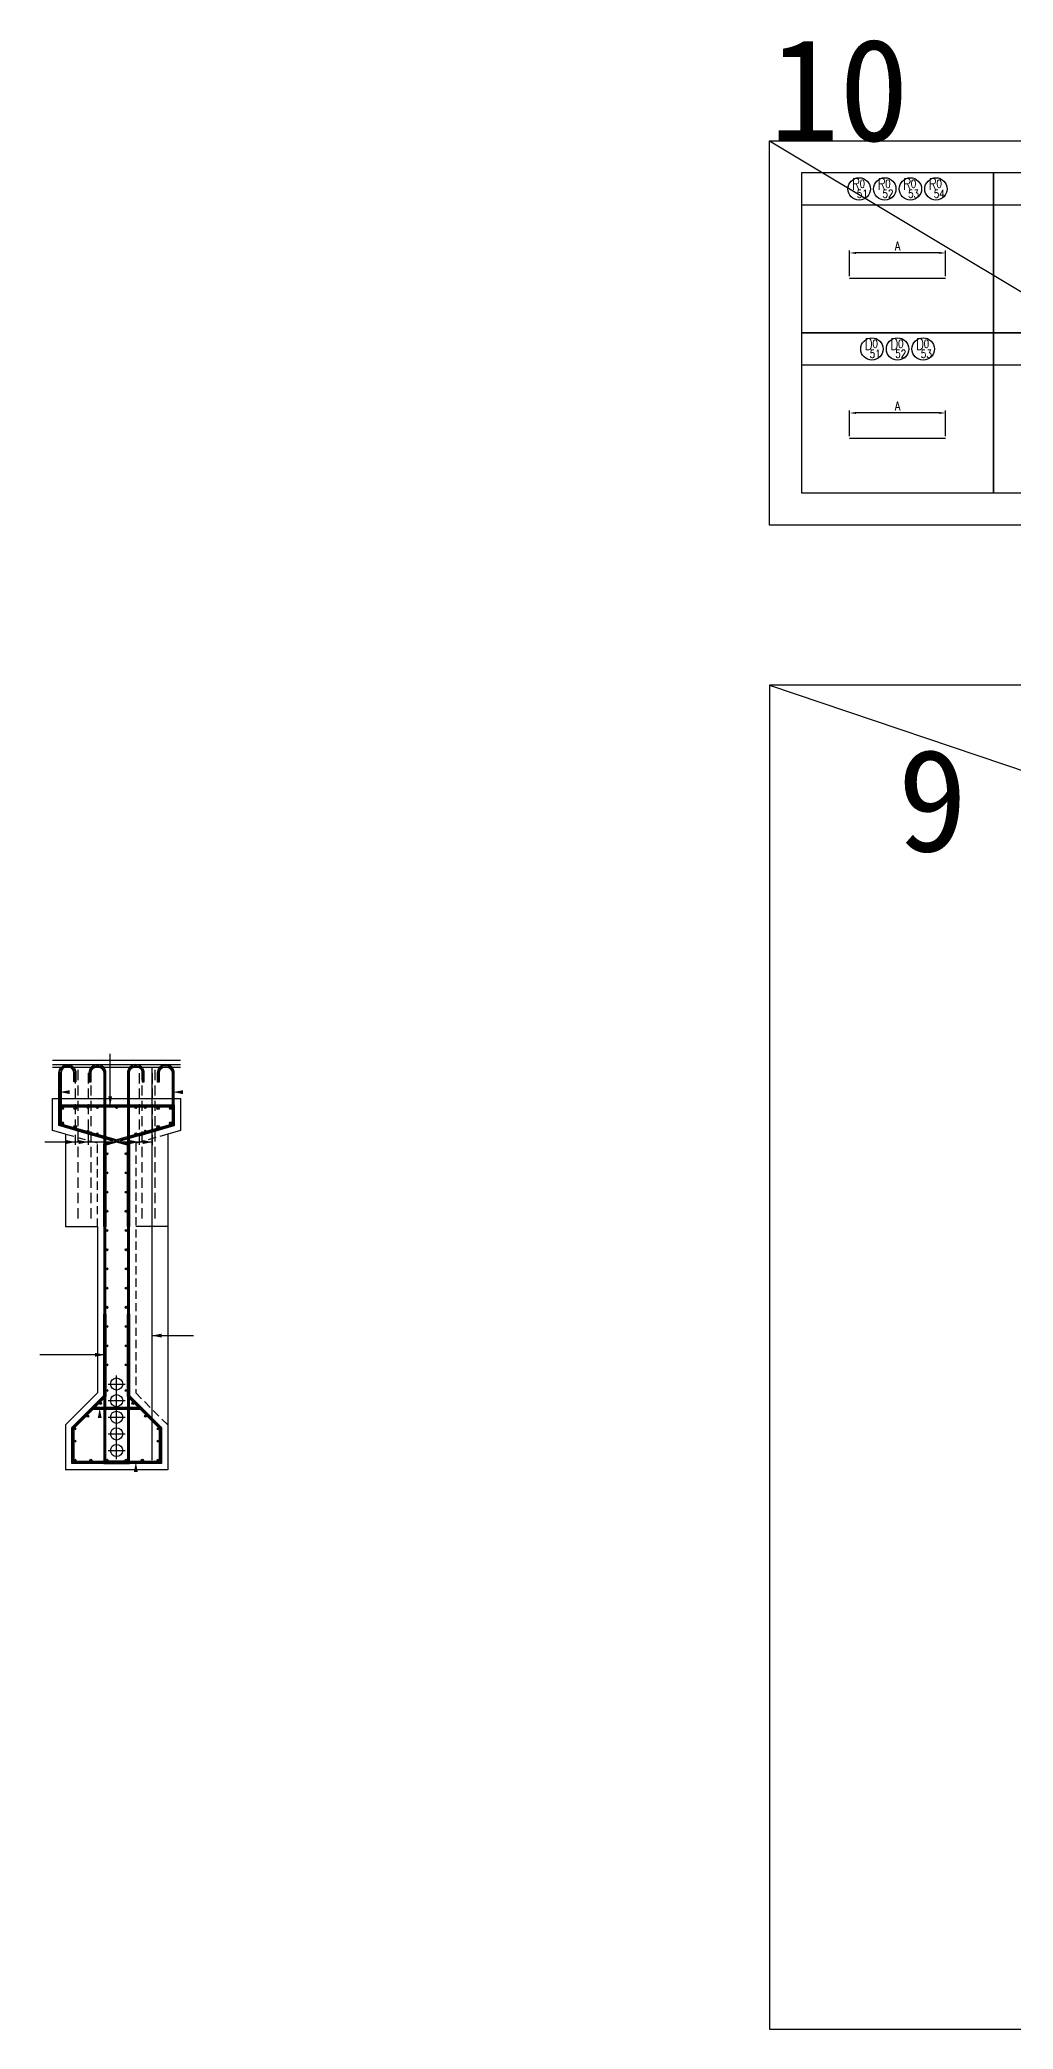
# Model space of a CAD drawing. Header units: millimetres. Extents: x -41433 to 131500, y -94900 to 39745.
# Drawn here: x 44300 to 51903, y 0 to 15540 of the extents above; entities that cross this region are included whole.
import ezdxf
from ezdxf.enums import TextEntityAlignment as Align

# ---------------------------------------------------------------- set-up
doc = ezdxf.new("R2010")
doc.units = ezdxf.units.MM
doc.header["$LTSCALE"] = 160
doc.header["$MEASUREMENT"] = 0
doc.linetypes.add('CENTER', pattern=[2, 1.25, -0.25, 0.25, -0.25])
doc.linetypes.add('DASHED', pattern=[0.75, 0.5, -0.25])
doc.layers.get('0').update_dxf_attribs({"linetype": 'CONTINUOUS'})
doc.layers.get('DEFPOINTS').update_dxf_attribs({"color": 53, "linetype": 'CONTINUOUS'})
for name, color, linetype in [('CENTER', 6, 'CENTER'), ('DIM', 6, 'CONTINUOUS'), ('DIM-L', 6, 'CONTINUOUS'), ('GAIKEI-KEIKAKU', 4, 'CONTINUOUS'), ('PC-L', 2, 'CONTINUOUS'), ('TEKKIN-C', 3, 'CONTINUOUS'), ('TEKKIN-L', 2, 'CONTINUOUS'), ('TEKKIN-S', 3, 'CONTINUOUS'), ('TEXT', 4, 'CONTINUOUS'), ('TITLE-BOX', 3, 'CONTINUOUS')]:
    doc.layers.add(name, color=color, linetype=linetype)
doc.styles.add('DIM-TEXT', font='ROMANS', dxfattribs={"width": 0.8, "bigfont": 'EXTFONT'})
doc.styles.add('MSゴシック', font='')
doc.styles.add('romans', font='romans.shx', dxfattribs={"bigfont": 'extfont.shx'})
doc.styles.get('MSゴシック').set_extended_font_data('MS Gothic')
doc.dimstyles.new('DIM20', dxfattribs={"dimscale": 20, "dimtxt": 3.5, "dimasz": 2.5, "dimexe": 1, "dimexo": 1, "dimgap": 1, "dimtad": 3, "dimdec": 1, "dimrnd": 1, "dimdsep": 46, "dimtxsty": 'DIM-TEXT', "dimcen": 0, "dimclrt": 4, "dimaunit": 1, "dimadec": 3, "dimazin": 2, "dimtfac": 1, "dimtdec": 1, "dimtix": 1, "dimtmove": 2, "dimatfit": 3, "dimfxl": 1, "dimtolj": 1, "dimtzin": 0, "dimlwd": -1, "dimlwe": -1, "dimarcsym": 0})

# ---------------------------------------------------------------- blocks, each defined once
blk = doc.blocks.new('ARROW_4')
at = {"color": 0}
blk.add_solid([(0, 0), (-1, 0.2), (-1, -0.2)], dxfattribs=at)
blk = doc.blocks.new('a')
at = {"layer": 'CENTER', "ltscale": 0.8}
for p, q in [((24807, 4750), (24939, 4750)), ((24873, 4684), (24873, 4816))]:
    blk.add_line(p, q, dxfattribs=at)
at = {"layer": 'PC-L', "ltscale": 0.8}
blk.add_circle((24873, 4750), 47.5, dxfattribs=at)
blk = doc.blocks.new('A$C1C77706D')
at = {"layer": 'DEFPOINTS', "ltscale": 0.8}
for p, q in [((-500, 3200), (500, 3200)), ((-500, 3165), (500, 3165)), ((-500, 3145), (500, 3145))]:
    blk.add_line(p, q, dxfattribs=at)
at = {"layer": 'DEFPOINTS', "ltscale": 0.8, "flags": 128}
for points in [[(-334, 3031), (-334, 3099, 1), (-434, 3099), (-434, 2700), (-180, 2627), (-185, 2612), (-450, 2688), (-450, 3099, -1), (-318, 3099), (-318, 3031)], [(100, 3099, -1), (200, 3099), (200, 3031), (216, 3031), (216, 3099, 1), (84, 3099), (84, 66), (-84, 66), (-84, 3099, 1), (-216, 3099), (-216, 3031), (-200, 3031), (-200, 3099, -1), (-100, 3099), (-100, 50), (100, 50)], [(334, 3031), (334, 3099, -1), (434, 3099), (434, 2700), (180, 2627), (185, 2612), (450, 2688), (450, 3099, 1), (318, 3099), (318, 3031)]]:
    blk.add_lwpolyline(points, format="xyb", close=True, dxfattribs=at)
for points in [[(100, 1901), (84, 1901), (84, 2535), (0, 2559), (-84, 2535), (-84, 1901), (-100, 1901), (-100, 2547), (-29, 2567), (-450, 2688), (-450, 2850), (450, 2850), (450, 2688), (29, 2567), (100, 2547)], [(0, 2576), (-434, 2700), (-434, 2834), (434, 2834), (434, 2700)], [(-84, 1216), (-84, 573), (-334, 323), (-334, 66), (334, 66), (334, 323), (84, 573), (84, 1216), (100, 1216), (100, 579), (350, 329), (350, 50), (-350, 50), (-350, 329), (-100, 579), (-100, 1216)]]:
    blk.add_lwpolyline(points, close=True, dxfattribs=at)
at = {"layer": 'DEFPOINTS', "flags": 128}
blk.add_lwpolyline([(346, 125), (346, 328), (188, 486), (-188, 486), (-346, 328), (-346, 125), (-334, 125), (-334, 323), (-183, 474), (183, 474), (334, 323), (334, 125)], close=True, dxfattribs=at)
at = {"layer": 'DIM-L', "ltscale": 0.8}
for p, q in [((-50, 2842), (-50, 3250)), ((280, 2560), (-560, 2560)), ((275, 1048), (600, 1048)), ((-92, 898), (-600, 898))]:
    blk.add_line(p, q, dxfattribs=at)
at = {"layer": 'GAIKEI-KEIKAKU', "ltscale": 0.8}
for p, q in [((-500, 2650), (-500, 2900)), ((-500, 2900), (500, 2900)), ((500, 2900), (500, 2650)), ((-400, 2621), (-500, 2650)), ((500, 2650), (400, 2621)), ((400, 2621), (400, 0)), ((400, 0), (-400, 0))]:
    blk.add_line(p, q, dxfattribs=at)
at = {"layer": 'GAIKEI-KEIKAKU', "linetype": 'DASHED', "ltscale": 0.8}
for p, q in [((-150, 2550), (-400, 2621)), ((-150, 1900), (-150, 2550)), ((400, 2621), (150, 2550)), ((150, 2550), (150, 600)), ((150, 600), (400, 350))]:
    blk.add_line(p, q, dxfattribs=at)
at = {"layer": 'GAIKEI-KEIKAKU', "ltscale": 0.5}
for p, q in [((-400, 2621), (-400, 1900)), ((-400, 1900), (-150, 1900)), ((-150, 1900), (-150, 600)), ((400, 1900), (150, 1900)), ((-400, 350), (-150, 600)), ((-400, 350), (-400, 0))]:
    blk.add_line(p, q, dxfattribs=at)
at = {"layer": 'TEKKIN-C', "ltscale": 0.8, "flags": 128}
blk.add_lwpolyline([(92, 1901), (92, 2541), (-442, 2694), (-442, 2842), (442, 2842), (442, 2694), (-92, 2541), (-92, 1901)], dxfattribs=at)
at = {"layer": 'TEKKIN-L', "ltscale": 0.8}
for centre, radius in [((-424, 2824), 10), ((-424, 2824), 5), ((-324, 2824), 10), ((-324, 2824), 5), ((-224, 2828), 6), ((-224, 2828), 3), ((-150, 2828), 6), ((-150, 2828), 3), ((0, 2828), 6), ((0, 2828), 3), ((150, 2828), 6), ((150, 2828), 3), ((224, 2828), 6), ((224, 2828), 3), ((324, 2824), 10), ((324, 2824), 5), ((424, 2824), 10), ((424, 2824), 5), ((-424, 2707), 10), ((-424, 2707), 5), ((-324, 2679), 10), ((-324, 2679), 5), ((-224, 2646), 6), ((-224, 2646), 3), ((224, 2646), 6), ((224, 2646), 3), ((324, 2679), 10), ((324, 2679), 5), ((424, 2707), 10), ((424, 2707), 5), ((-150, 2625), 6), ((-150, 2625), 3), ((150, 2625), 6), ((150, 2625), 3), ((-76, 2469), 8), ((-76, 2469), 4), ((76, 2469), 8), ((76, 2469), 4), ((-76, 2319), 8), ((-76, 2169), 8), ((-76, 2319), 4), ((76, 2319), 8), ((76, 2169), 8), ((76, 2319), 4), ((-76, 2019), 8), ((-76, 2169), 4), ((-76, 2019), 4), ((76, 2019), 8), ((76, 2169), 4), ((76, 2019), 4), ((-76, 1869), 8), ((-76, 1869), 4), ((76, 1869), 8), ((76, 1869), 4), ((-76, 1719), 8), ((-76, 1719), 4), ((76, 1719), 8), ((76, 1719), 4), ((-76, 1569), 8), ((-76, 1569), 4), ((76, 1569), 8), ((76, 1569), 4), ((-76, 1419), 8), ((-76, 1419), 4), ((76, 1419), 8), ((76, 1419), 4), ((-76, 1269), 8), ((-76, 1269), 4), ((76, 1269), 8), ((76, 1269), 4), ((-76, 1119), 8), ((-76, 1119), 4), ((76, 1119), 8), ((76, 1119), 4), ((-76, 969), 8), ((-76, 969), 4), ((76, 969), 8), ((76, 969), 4), ((-76, 819), 8), ((-76, 819), 4), ((76, 819), 8), ((76, 819), 4), ((-76, 619), 8), ((-76, 619), 4), ((76, 619), 8), ((76, 619), 4), ((-126, 519), 8), ((-126, 519), 4), ((126, 519), 8), ((126, 519), 4), ((-326, 319), 8), ((-326, 319), 4), ((-226, 419), 8), ((-226, 419), 4), ((226, 419), 8), ((226, 419), 4), ((326, 319), 8), ((326, 319), 4), ((-326, 224), 8), ((-326, 224), 4), ((326, 224), 8), ((326, 224), 4), ((-326, 74), 8), ((-326, 74), 4), ((-201, 74), 8), ((-201, 74), 4), ((-76, 74), 8), ((-76, 74), 4), ((76, 74), 8), ((76, 74), 4), ((201, 74), 8), ((201, 74), 4), ((326, 74), 8), ((326, 74), 4)]:
    blk.add_circle(centre, radius, dxfattribs=at)
at = {"layer": 'TEKKIN-S', "linetype": 'DASHED'}
for p, q in [((-320, 2537), (-320, 3133)), ((-300, 1963), (-300, 3133)), ((-220, 2537), (-220, 3133)), ((-200, 1963), (-200, 3133)), ((180, 2537), (180, 3133)), ((200, 1963), (200, 3133)), ((280, 2537), (280, 3133)), ((300, 1963), (300, 3133))]:
    blk.add_line(p, q, dxfattribs=at)
at = {"layer": 'TEKKIN-S', "ltscale": 0.8}
blk.add_line((275, 3137), (275, 74), dxfattribs=at)
at = {"layer": 'TEKKIN-S', "ltscale": 0.8, "flags": 128}
for points in [[(-182, 2620), (-442, 2694), (-442, 3099, -1), (-326, 3099), (-326, 3031)], [(-208, 3031), (-208, 3099, -1), (-92, 3099), (-92, 58), (92, 58), (92, 3099, -1), (208, 3099), (208, 3031)], [(182, 2620), (442, 2694), (442, 3099, 1), (326, 3099), (326, 3031)]]:
    blk.add_lwpolyline(points, format="xyb", dxfattribs=at)
for points in [[(92, 1216), (92, 576), (342, 326), (342, 58), (-342, 58), (-342, 326), (-92, 576), (-92, 1216)], [(-340, 125), (-340, 325), (-185, 480), (185, 480), (340, 325), (340, 125)]]:
    blk.add_lwpolyline(points, dxfattribs=at)
at = {"layer": 'DIM-L', "ltscale": 0.8, "xscale": 76, "yscale": 76, "zscale": 76}
for p, rotation in [((-442, 2950), 180), ((442, 2950), 180), ((-50, 2842), 270), ((-132, 480), 90), ((150, 58), 90)]:
    blk.add_blockref('ARROW_4', p, dxfattribs=dict(at, rotation=rotation))
at = {"layer": 'DIM-L', "ltscale": 0.8, "yscale": 76, "zscale": 76}
for p, xscale in [((-320, 2560), 76), ((-220, 2560), 76), ((180, 2560), 76), ((280, 2560), 76), ((275, 1048), -76), ((-92, 898), 76)]:
    blk.add_blockref('ARROW_4', p, dxfattribs=dict(at, xscale=xscale))
at = {"layer": 'TITLE-BOX'}
for p in [(-24873, -4080), (-24873, -4210), (-24873, -4340), (-24873, -4470), (-24873, -4600)]:
    blk.add_blockref('a', p, dxfattribs=at)
blk = doc.blocks.new('*D1584')
at = {"layer": 'DEFPOINTS', "color": 0, "ltscale": 0.5, "transparency": 16777216}
for p in [(50625, 12625), (50625, 12425), (51375, 12425)]:
    blk.add_point(p, dxfattribs=at)
at = {"layer": 'DIM', "color": 0, "ltscale": 0.5, "transparency": 16777216}
for p, q in [((50625, 12445), (50625, 12645)), ((51325, 12625), (50675, 12625)), ((51375, 12445), (51375, 12645))]:
    blk.add_line(p, q, dxfattribs=at)
for points in [[(50675, 12633), (50675, 12617), (50625, 12625)], [(51325, 12633), (51325, 12617), (51375, 12625)]]:
    blk.add_solid(points, dxfattribs=at)
at = {"layer": 'DIM', "color": 4, "ltscale": 0.5, "transparency": 16777216, "insert": (51000, 12680), "char_height": 70, "attachment_point": 5, "style": 'DIM-TEXT'}
blk.add_mtext('\\A1;A', dxfattribs=at)
blk = doc.blocks.new('*D1585')
at = {"layer": 'DEFPOINTS', "color": 0, "ltscale": 0.5, "transparency": 16777216}
for p in [(50625, 13875), (50625, 13675), (51375, 13675)]:
    blk.add_point(p, dxfattribs=at)
at = {"layer": 'DIM', "color": 0, "ltscale": 0.5, "transparency": 16777216}
for p, q in [((50625, 13695), (50625, 13895)), ((51325, 13875), (50675, 13875)), ((51375, 13695), (51375, 13895))]:
    blk.add_line(p, q, dxfattribs=at)
for points in [[(50675, 13883), (50675, 13867), (50625, 13875)], [(51325, 13883), (51325, 13867), (51375, 13875)]]:
    blk.add_solid(points, dxfattribs=at)
at = {"layer": 'DIM', "color": 4, "ltscale": 0.5, "transparency": 16777216, "insert": (51000, 13930), "char_height": 70, "attachment_point": 5, "style": 'DIM-TEXT'}
blk.add_mtext('\\A1;A', dxfattribs=at)

msp = doc.modelspace()

# ---------------------------------------------------------------- linework, layer by layer
at = {"layer": 'DEFPOINTS'}
for p, q in [((50000, 14750), (55000, 11750)), ((50000, 10500), (81000, 0))]:
    msp.add_line(p, q, dxfattribs=at)
at = {"layer": 'DEFPOINTS', "ltscale": 0.5, "flags": 128}
msp.add_lwpolyline([(55000, 14750), (55000, 11750), (50000, 11750), (50000, 14750)], close=True, dxfattribs=at)
at = {"layer": 'DEFPOINTS', "flags": 128}
msp.add_lwpolyline([(50000, 0), (81000, 0), (81000, 10500), (50000, 10500)], close=True, dxfattribs=at)
at = {"layer": 'DIM-L', "ltscale": 0.5}
for p, q in [((50250, 14250), (51750, 14250)), ((51750, 14250), (53250, 14250)), ((50250, 13000), (51750, 13000)), ((51750, 13000), (53250, 13000))]:
    msp.add_line(p, q, dxfattribs=at)
at = {"layer": 'DIM-L', "ltscale": 0.5, "flags": 128}
for points in [[(51750, 13250), (51750, 14500), (50250, 14500), (50250, 13250)], [(53250, 13250), (53250, 14500), (51750, 14500), (51750, 13250)], [(51750, 12000), (51750, 13250), (50250, 13250), (50250, 12000)], [(53250, 12000), (53250, 13250), (51750, 13250), (51750, 12000)]]:
    msp.add_lwpolyline(points, close=True, dxfattribs=at)
at = {"layer": 'DIM-L', "ltscale": 0.5}
for centre in [(50700, 14375), (50900, 14375), (51100, 14375), (51300, 14375), (50800, 13125), (51000, 13125), (51200, 13125)]:
    msp.add_circle(centre, 87.5, dxfattribs=at)
at = {"layer": 'TEKKIN-C', "ltscale": 0.5}
for p, q in [((51375, 13675), (50625, 13675)), ((51375, 12425), (50625, 12425))]:
    msp.add_line(p, q, dxfattribs=at)

# ---------------------------------------------------------------- block references
at = {"layer": 'TEXT'}
msp.add_blockref('A$C1C77706D', (44900, 4370), dxfattribs=at)

# ---------------------------------------------------------------- texts
at = {"layer": 'DEFPOINTS', "style": 'MSゴシック'}
for s, p in [('10', (50000, 14750)), ('9', (51000, 9200))]:
    msp.add_text(s, height=800, dxfattribs=at).set_placement(p)
at = {"layer": 'DEFPOINTS', "ltscale": 0.5, "style": 'romans', "width": 0.8}
for p in [(50725, 14415.63), (50925, 14415.63), (51125, 14415.63), (51325, 14415.63), (50825, 13165.63), (51025, 13165.63), (51225, 13165.63)]:
    msp.add_text('0', height=62.5, rotation=0.000107, dxfattribs=at).set_placement(p, align=Align.MIDDLE)
at = {"layer": 'TEXT', "ltscale": 0.5, "style": 'romans', "width": 0.8}
for s, height, p in [('R', 87.5, (50675, 14412.5)), ('R', 87.5, (50875, 14412.5)), ('R', 87.5, (51075, 14412.5)), ('R', 87.5, (51275, 14412.5)), ('51', 62.5, (50725, 14337.5)), ('52', 62.5, (50925, 14337.5)), ('53', 62.5, (51125, 14337.5)), ('54', 62.5, (51325, 14337.5)), ('D', 87.5, (50775, 13162.5)), ('51', 62.5, (50825, 13087.5)), ('D', 87.5, (50975, 13162.5)), ('52', 62.5, (51025, 13087.5)), ('D', 87.5, (51175, 13162.5)), ('53', 62.5, (51225, 13087.5))]:
    msp.add_text(s, height=height, rotation=0.000107, dxfattribs=at).set_placement(p, align=Align.MIDDLE)

# ---------------------------------------------------------------- dimensions: what is measured, and where the dimension line sits
at = {"layer": 'DIM', "ltscale": 0.5}
for p1, p2, picture, middle in [((51375, 13675), (50625, 13675), '*D1585', (51000, 13930)), ((51375, 12425), (50625, 12425), '*D1584', (51000, 12680))]:
    dim = msp.add_aligned_dim(p1=p1, p2=p2, distance=-200, text='A', dimstyle='DIM20', dxfattribs=at)
    dim.commit()
    dim.dimension.update_dxf_attribs({"geometry": picture, "text_midpoint": middle})

doc.saveas('drawing.dxf')
